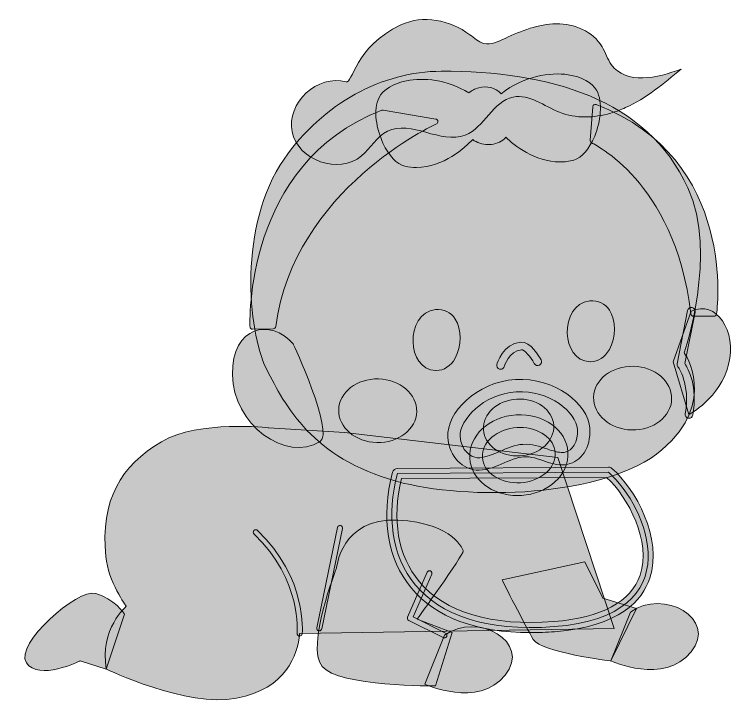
# Model space of a CAD drawing. Header units: inches. Extents: x 39 to 570, y -618 to -217.
# Drawn here: x 213.8 to 355.9, y -366.8 to -230.7 of the extents above; entities that cross this region are included whole.
import ezdxf

# ---------------------------------------------------------------- set-up
doc = ezdxf.new("R2010")
doc.units = ezdxf.units.IN
doc.header["$MEASUREMENT"] = 0
doc.layers.add('OBJECTS', color=7, linetype='Continuous')

# ---------------------------------------------------------------- blocks, each defined once
blk = doc.blocks.new('block 11')
at = {"layer": 'OBJECTS', "true_color": 0xf4e129}
h = blk.add_hatch(color=2, dxfattribs=at)
h.dxf.hatch_style = 2
edge = h.paths.add_edge_path()
edge.add_spline(control_points=[(315.05, -351.97), (304.5, -351.97), (296.47, -348.98), (291.68, -343.22), (286.93, -337.52), (285.62, -329.45), (287.99, -320.5), (288.1, -320.07), (288.5, -319.76), (288.95, -319.76), (288.95, -319.76), (330.37, -319.5), (330.37, -319.5), (330.65, -319.53), (330.85, -319.59), (331.04, -319.75), (335.59, -323.8), (341.11, -333.44), (338.46, -341.31), (337.04, -345.54), (332.64, -350.8), (319.78, -351.78), (318.15, -351.91), (316.58, -351.97), (315.05, -351.97)], knot_values=[0, 0, 0, 0, 1, 1, 1, 2, 2, 2, 3, 3, 3, 4, 4, 4, 5, 5, 5, 6, 6, 6, 7, 7, 7, 8, 8, 8, 8], degree=3, periodic=1)
edge = h.paths.add_edge_path()
edge.add_spline(control_points=[(289.73, -321.75), (287.79, -329.76), (289.02, -336.9), (293.21, -341.94), (298.27, -348.02), (307.4, -350.73), (319.62, -349.79), (328.94, -349.07), (334.8, -345.92), (336.57, -340.67), (338.77, -334.11), (334.24, -325.47), (329.99, -321.51), (329.99, -321.51), (289.73, -321.75), (289.73, -321.75)], knot_values=[0, 0, 0, 0, 1, 1, 1, 2, 2, 2, 3, 3, 3, 4, 4, 4, 5, 5, 5, 5], degree=3, periodic=1)
at = {"layer": 'OBJECTS', "lineweight": 0}
for points, knots in [([(315.05, -351.97), (304.5, -351.97), (296.47, -348.98), (291.68, -343.22), (286.93, -337.52), (285.62, -329.45), (287.99, -320.5), (288.1, -320.07), (288.5, -319.76), (288.95, -319.76), (288.95, -319.76), (330.37, -319.5), (330.37, -319.5), (330.65, -319.53), (330.85, -319.59), (331.04, -319.75), (335.59, -323.8), (341.11, -333.44), (338.46, -341.31), (337.04, -345.54), (332.64, -350.8), (319.78, -351.78), (318.15, -351.91), (316.58, -351.97), (315.05, -351.97)], [0, 0, 0, 0, 1, 1, 1, 2, 2, 2, 3, 3, 3, 4, 4, 4, 5, 5, 5, 6, 6, 6, 7, 7, 7, 8, 8, 8, 8]), ([(330.37, -320.5), (338.07, -327.33), (346.95, -348.69), (319.7, -350.79), (292.45, -352.88), (284.65, -336.98), (288.95, -320.76), (288.95, -320.76), (330.37, -320.5), (330.37, -320.5)], [0, 0, 0, 0, 1, 1, 1, 2, 2, 2, 3, 3, 3, 3]), ([(289.73, -321.75), (287.79, -329.76), (289.02, -336.9), (293.21, -341.94), (298.27, -348.02), (307.4, -350.73), (319.62, -349.79), (328.94, -349.07), (334.8, -345.92), (336.57, -340.67), (338.77, -334.11), (334.24, -325.47), (329.99, -321.51), (329.99, -321.51), (289.73, -321.75), (289.73, -321.75)], [0, 0, 0, 0, 1, 1, 1, 2, 2, 2, 3, 3, 3, 4, 4, 4, 5, 5, 5, 5])]:
    blk.add_open_spline(points, degree=3, knots=knots, dxfattribs=at)
blk = doc.blocks.new('block 15')
at = {"layer": 'OBJECTS', "true_color": 0x82622c}
h = blk.add_hatch(color=37, dxfattribs=at)
h.dxf.hatch_style = 2
edge = h.paths.add_edge_path()
edge.add_spline(control_points=[(330.55, -288.73), (329.68, -287.38), (328.33, -286.75), (326.67, -286.9), (323.66, -287.16), (322.18, -290.28), (322.27, -293.23), (322.36, -295.97), (323.78, -298.76), (326.74, -298.83), (326.77, -298.83), (326.8, -298.83), (326.83, -298.83), (328.35, -298.83), (329.66, -297.98), (330.53, -296.42), (331.83, -294.09), (331.84, -290.72), (330.55, -288.73)], knot_values=[0, 0, 0, 0, 1, 1, 1, 2, 2, 2, 3, 3, 3, 4, 4, 4, 5, 5, 5, 6, 6, 6, 6], degree=3, periodic=1)
h = blk.add_hatch(color=37, dxfattribs=at)
h.dxf.hatch_style = 2
edge = h.paths.add_edge_path()
edge.add_spline(control_points=[(296.4, -288.62), (293.39, -288.88), (291.91, -292.01), (292, -294.95), (292.09, -297.69), (293.51, -300.48), (296.47, -300.55), (296.5, -300.55), (296.53, -300.55), (296.57, -300.55), (298.08, -300.55), (299.39, -299.7), (300.26, -298.14), (301.56, -295.82), (301.57, -292.44), (300.29, -290.46), (299.41, -289.11), (298.07, -288.48), (296.4, -288.62)], knot_values=[0, 0, 0, 0, 1, 1, 1, 2, 2, 2, 3, 3, 3, 4, 4, 4, 5, 5, 5, 6, 6, 6, 6], degree=3, periodic=1)
at = {"layer": 'OBJECTS', "lineweight": 0}
for points in [[(330.55, -288.73), (329.68, -287.38), (328.33, -286.75), (326.67, -286.9), (323.66, -287.16), (322.18, -290.28), (322.27, -293.23), (322.36, -295.97), (323.78, -298.76), (326.74, -298.83), (326.77, -298.83), (326.8, -298.83), (326.83, -298.83), (328.35, -298.83), (329.66, -297.98), (330.53, -296.42), (331.83, -294.09), (331.84, -290.72), (330.55, -288.73)], [(296.4, -288.62), (293.39, -288.88), (291.91, -292.01), (292, -294.95), (292.09, -297.69), (293.51, -300.48), (296.47, -300.55), (296.5, -300.55), (296.53, -300.55), (296.57, -300.55), (298.08, -300.55), (299.39, -299.7), (300.26, -298.14), (301.56, -295.82), (301.57, -292.44), (300.29, -290.46), (299.41, -289.11), (298.07, -288.48), (296.4, -288.62)]]:
    blk.add_open_spline(points, degree=3, knots=[0, 0, 0, 0, 1, 1, 1, 2, 2, 2, 3, 3, 3, 4, 4, 4, 5, 5, 5, 6, 6, 6, 6], dxfattribs=at)
blk = doc.blocks.new('block 14')
at = {"layer": 'OBJECTS', "true_color": 0xedccb1}
h = blk.add_hatch(color=254, dxfattribs=at)
h.dxf.hatch_style = 2
edge = h.paths.add_edge_path()
edge.add_spline(control_points=[(297.52, -241.86), (318.71, -241.81), (337.9, -247.2), (345.96, -264.75), (351.88, -277.62), (345.22, -297.09), (345.22, -297.09), (345.22, -297.09), (351.95, -306.66), (340.85, -316.11), (329.75, -325.57), (302.49, -326.12), (288.72, -322.27), (272.2, -317.65), (266.99, -307.65), (263.23, -300.21), (259.47, -292.77), (257.73, -271.95), (266.69, -259.09), (274.37, -248.07), (286.03, -241.89), (297.52, -241.86)], knot_values=[0, 0, 0, 0, 1, 1, 1, 2, 2, 2, 3, 3, 3, 4, 4, 4, 5, 5, 5, 6, 6, 6, 7, 7, 7, 7], degree=3, periodic=1)
h = blk.add_hatch(color=254, dxfattribs=at)
h.dxf.hatch_style = 2
edge = h.paths.add_edge_path()
edge.add_spline(control_points=[(346.61, -288.94), (351.5, -286.63), (355.59, -292.77), (353.93, -299.38), (352.27, -305.99), (346.15, -309.18), (346.15, -309.18), (346.15, -309.18), (343.06, -298.83), (343.06, -298.83), (343.06, -298.83), (346.61, -288.94), (346.61, -288.94)], knot_values=[0, 0, 0, 0, 1, 1, 1, 2, 2, 2, 3, 3, 3, 4, 4, 4, 4], degree=3, periodic=1)
h = blk.add_hatch(color=254, dxfattribs=at)
h.dxf.hatch_style = 2
edge = h.paths.add_edge_path()
edge.add_spline(control_points=[(268.48, -295.3), (264.06, -290.36), (256.47, -291.7), (256.55, -301.37), (256.63, -311.05), (267.05, -318.74), (273.78, -314.47), (276.54, -312.72), (268.48, -295.3), (268.48, -295.3)], knot_values=[0, 0, 0, 0, 1, 1, 1, 2, 2, 2, 3, 3, 3, 3], degree=3, periodic=1)
at = {"layer": 'OBJECTS', "true_color": 0xc88662}
h = blk.add_hatch(color=23, dxfattribs=at)
h.dxf.hatch_style = 2
edge = h.paths.add_edge_path()
edge.add_spline(control_points=[(309.19, -300.31), (309.12, -300.31), (309.06, -300.3), (308.99, -300.28), (308.59, -300.17), (308.36, -299.76), (308.47, -299.36), (308.51, -299.2), (309.64, -295.25), (313.15, -294.98), (315.07, -294.82), (316.8, -297.86), (317.12, -298.47), (317.32, -298.83), (317.18, -299.29), (316.82, -299.48), (316.45, -299.68), (316, -299.54), (315.8, -299.18), (315.09, -297.86), (313.84, -296.46), (313.27, -296.47), (310.81, -296.66), (309.92, -299.73), (309.91, -299.76), (309.82, -300.09), (309.52, -300.31), (309.19, -300.31)], knot_values=[0, 0, 0, 0, 1, 1, 1, 2, 2, 2, 3, 3, 3, 4, 4, 4, 5, 5, 5, 6, 6, 6, 7, 7, 7, 8, 8, 8, 9, 9, 9, 9], degree=3, periodic=1)
at = {"layer": 'OBJECTS', "lineweight": 0}
for points, knots in [([(297.52, -241.86), (318.71, -241.81), (337.9, -247.2), (345.96, -264.75), (351.88, -277.62), (345.22, -297.09), (345.22, -297.09), (345.22, -297.09), (351.95, -306.66), (340.85, -316.11), (329.75, -325.57), (302.49, -326.12), (288.72, -322.27), (272.2, -317.65), (266.99, -307.65), (263.23, -300.21), (259.47, -292.77), (257.73, -271.95), (266.69, -259.09), (274.37, -248.07), (286.03, -241.89), (297.52, -241.86)], [0, 0, 0, 0, 1, 1, 1, 2, 2, 2, 3, 3, 3, 4, 4, 4, 5, 5, 5, 6, 6, 6, 7, 7, 7, 7]), ([(346.61, -288.94), (351.5, -286.63), (355.59, -292.77), (353.93, -299.38), (352.27, -305.99), (346.15, -309.18), (346.15, -309.18), (346.15, -309.18), (343.06, -298.83), (343.06, -298.83), (343.06, -298.83), (346.61, -288.94), (346.61, -288.94)], [0, 0, 0, 0, 1, 1, 1, 2, 2, 2, 3, 3, 3, 4, 4, 4, 4]), ([(268.48, -295.3), (264.06, -290.36), (256.47, -291.7), (256.55, -301.37), (256.63, -311.05), (267.05, -318.74), (273.78, -314.47), (276.54, -312.72), (268.48, -295.3), (268.48, -295.3)], [0, 0, 0, 0, 1, 1, 1, 2, 2, 2, 3, 3, 3, 3]), ([(309.19, -300.31), (309.12, -300.31), (309.06, -300.3), (308.99, -300.28), (308.59, -300.17), (308.36, -299.76), (308.47, -299.36), (308.51, -299.2), (309.64, -295.25), (313.15, -294.98), (315.07, -294.82), (316.8, -297.86), (317.12, -298.47), (317.32, -298.83), (317.18, -299.29), (316.82, -299.48), (316.45, -299.68), (316, -299.54), (315.8, -299.18), (315.09, -297.86), (313.84, -296.46), (313.27, -296.47), (310.81, -296.66), (309.92, -299.73), (309.91, -299.76), (309.82, -300.09), (309.52, -300.31), (309.19, -300.31)], [0, 0, 0, 0, 1, 1, 1, 2, 2, 2, 3, 3, 3, 4, 4, 4, 5, 5, 5, 6, 6, 6, 7, 7, 7, 8, 8, 8, 9, 9, 9, 9])]:
    blk.add_open_spline(points, degree=3, knots=knots, dxfattribs=at)
at = {"layer": 'OBJECTS'}
blk.add_blockref('block 15', (0, 0), dxfattribs=at)
blk = doc.blocks.new('block 13')
at = {"layer": 'OBJECTS', "true_color": 0xd88886}
h = blk.add_hatch(color=23, dxfattribs=at)
h.dxf.hatch_style = 2
edge = h.paths.add_edge_path()
edge.add_spline(control_points=[(342.75, -306.14), (342.67, -309.59), (339.18, -312.31), (334.95, -312.21), (330.73, -312.12), (327.36, -309.24), (327.44, -305.79), (327.52, -302.34), (331.01, -299.63), (335.24, -299.73), (339.47, -299.82), (342.83, -302.7), (342.75, -306.14)], knot_values=[0, 0, 0, 0, 1, 1, 1, 2, 2, 2, 3, 3, 3, 4, 4, 4, 4], degree=3, periodic=1)
h = blk.add_hatch(color=23, dxfattribs=at)
h.dxf.hatch_style = 2
edge = h.paths.add_edge_path()
edge.add_spline(control_points=[(292.72, -308.62), (292.64, -312.07), (289.15, -314.79), (284.92, -314.69), (280.69, -314.59), (277.33, -311.72), (277.41, -308.27), (277.49, -304.82), (280.98, -302.1), (285.21, -302.2), (289.43, -302.3), (292.8, -305.17), (292.72, -308.62)], knot_values=[0, 0, 0, 0, 1, 1, 1, 2, 2, 2, 3, 3, 3, 4, 4, 4, 4], degree=3, periodic=1)
at = {"layer": 'OBJECTS', "lineweight": 0}
for points in [[(342.75, -306.14), (342.67, -309.59), (339.18, -312.31), (334.95, -312.21), (330.73, -312.12), (327.36, -309.24), (327.44, -305.79), (327.52, -302.34), (331.01, -299.63), (335.24, -299.73), (339.47, -299.82), (342.83, -302.7), (342.75, -306.14)], [(292.72, -308.62), (292.64, -312.07), (289.15, -314.79), (284.92, -314.69), (280.69, -314.59), (277.33, -311.72), (277.41, -308.27), (277.49, -304.82), (280.98, -302.1), (285.21, -302.2), (289.43, -302.3), (292.8, -305.17), (292.72, -308.62)]]:
    blk.add_open_spline(points, degree=3, knots=[0, 0, 0, 0, 1, 1, 1, 2, 2, 2, 3, 3, 3, 4, 4, 4, 4], dxfattribs=at)
at = {"layer": 'OBJECTS'}
blk.add_blockref('block 14', (0, 0), dxfattribs=at)
blk = doc.blocks.new('block 12')
at = {"layer": 'OBJECTS', "true_color": 0xc88662}
h = blk.add_hatch(color=23, dxfattribs=at)
h.dxf.hatch_style = 2
edge = h.paths.add_edge_path()
edge.add_spline(control_points=[(346.15, -309.93), (346.1, -309.93), (346.06, -309.92), (346.01, -309.92), (345.61, -309.84), (345.34, -309.45), (345.41, -309.04), (346.49, -303.12), (344, -299.86), (343.97, -299.83), (343.84, -299.66), (343.78, -299.44), (343.82, -299.22), (343.82, -299.22), (345.88, -288.79), (345.88, -288.79), (345.96, -288.39), (346.35, -288.12), (346.76, -288.2), (347.17, -288.28), (347.43, -288.68), (347.35, -289.08), (347.35, -289.08), (345.36, -299.2), (345.36, -299.2), (346.01, -300.21), (347.91, -303.71), (346.89, -309.31), (346.82, -309.67), (346.5, -309.93), (346.15, -309.93)], knot_values=[0, 0, 0, 0, 1, 1, 1, 2, 2, 2, 3, 3, 3, 4, 4, 4, 5, 5, 5, 6, 6, 6, 7, 7, 7, 8, 8, 8, 9, 9, 9, 10, 10, 10, 10], degree=3, periodic=1)
at = {"layer": 'OBJECTS', "lineweight": 0}
blk.add_open_spline([(346.15, -309.93), (346.1, -309.93), (346.06, -309.92), (346.01, -309.92), (345.61, -309.84), (345.34, -309.45), (345.41, -309.04), (346.49, -303.12), (344, -299.86), (343.97, -299.83), (343.84, -299.66), (343.78, -299.44), (343.82, -299.22), (343.82, -299.22), (345.88, -288.79), (345.88, -288.79), (345.96, -288.39), (346.35, -288.12), (346.76, -288.2), (347.17, -288.28), (347.43, -288.68), (347.35, -289.08), (347.35, -289.08), (345.36, -299.2), (345.36, -299.2), (346.01, -300.21), (347.91, -303.71), (346.89, -309.31), (346.82, -309.67), (346.5, -309.93), (346.15, -309.93)], degree=3, knots=[0, 0, 0, 0, 1, 1, 1, 2, 2, 2, 3, 3, 3, 4, 4, 4, 5, 5, 5, 6, 6, 6, 7, 7, 7, 8, 8, 8, 9, 9, 9, 10, 10, 10, 10], dxfattribs=at)
at = {"layer": 'OBJECTS'}
blk.add_blockref('block 13', (0, 0), dxfattribs=at)
blk = doc.blocks.new('block 10')
at = {"layer": 'OBJECTS', "true_color": 0xe6bbd3}
h = blk.add_hatch(color=254, dxfattribs=at)
h.dxf.hatch_style = 2
edge = h.paths.add_edge_path()
edge.add_spline(control_points=[(278.57, -312.74), (278.57, -312.74), (263.73, -311.8), (263.73, -311.8), (263.73, -311.8), (250, -310.22), (242.61, -314.53), (234.64, -319.19), (230.66, -325.95), (231.71, -337.06), (232.17, -341.91), (235.72, -346.82), (235.72, -346.82), (235.72, -346.82), (230.48, -351.23), (231.81, -359.12), (231.81, -359.12), (247.65, -366.74), (257.37, -364.85), (267.09, -362.96), (269.36, -356.36), (269.75, -352.14), (269.75, -352.14), (331.44, -351.14), (331.44, -351.14), (331.44, -351.14), (320.42, -317.63), (320.42, -317.63), (320.42, -317.63), (278.57, -312.74), (278.57, -312.74)], knot_values=[0, 0, 0, 0, 1, 1, 1, 2, 2, 2, 3, 3, 3, 4, 4, 4, 5, 5, 5, 6, 6, 6, 7, 7, 7, 8, 8, 8, 9, 9, 9, 10, 10, 10, 10], degree=3, periodic=1)
h = blk.add_hatch(color=254, dxfattribs=at)
h.dxf.hatch_style = 2
edge = h.paths.add_edge_path()
edge.add_spline(control_points=[(301.87, -335.95), (301.84, -336.86), (292.79, -349.34), (292.79, -349.34), (292.79, -349.34), (299.68, -351.92), (299.68, -351.92), (299.68, -351.92), (296.42, -362.42), (296.42, -362.42), (296.42, -362.42), (277.37, -362.59), (274.14, -358.59), (270.91, -354.58), (277, -339.31), (277, -339.31), (277, -339.31), (277.84, -329.35), (289.01, -329.91), (300.18, -330.47), (301.87, -335.95), (301.87, -335.95)], knot_values=[0, 0, 0, 0, 1, 1, 1, 2, 2, 2, 3, 3, 3, 4, 4, 4, 5, 5, 5, 6, 6, 6, 7, 7, 7, 7], degree=3, periodic=1)
at = {"layer": 'OBJECTS', "true_color": 0xd78aa8}
h = blk.add_hatch(color=223, dxfattribs=at)
h.dxf.hatch_style = 2
edge = h.paths.add_edge_path()
edge.add_spline(control_points=[(273.61, -351.62), (273.57, -351.62), (273.54, -351.61), (273.51, -351.61), (273.23, -351.55), (273.06, -351.29), (273.12, -351.02), (273.12, -351.02), (277.2, -331.36), (277.2, -331.36), (277.25, -331.09), (277.52, -330.92), (277.79, -330.97), (278.06, -331.03), (278.23, -331.29), (278.18, -331.56), (278.18, -331.56), (274.1, -351.22), (274.1, -351.22), (274.05, -351.46), (273.84, -351.62), (273.61, -351.62)], knot_values=[0, 0, 0, 0, 1, 1, 1, 2, 2, 2, 3, 3, 3, 4, 4, 4, 5, 5, 5, 6, 6, 6, 7, 7, 7, 7], degree=3, periodic=1)
h = blk.add_hatch(color=223, dxfattribs=at)
h.dxf.hatch_style = 2
edge = h.paths.add_edge_path()
edge.add_spline(control_points=[(269.76, -352.64), (269.74, -352.64), (269.72, -352.64), (269.7, -352.63), (269.43, -352.6), (269.23, -352.36), (269.26, -352.08), (269.27, -351.98), (270.25, -341.65), (260.8, -332.65), (260.6, -332.46), (260.59, -332.15), (260.78, -331.95), (260.97, -331.75), (261.29, -331.74), (261.49, -331.93), (271.31, -341.28), (270.26, -352.08), (270.25, -352.19), (270.22, -352.45), (270.01, -352.64), (269.76, -352.64)], knot_values=[0, 0, 0, 0, 1, 1, 1, 2, 2, 2, 3, 3, 3, 4, 4, 4, 5, 5, 5, 6, 6, 6, 7, 7, 7, 7], degree=3, periodic=1)
h = blk.add_hatch(color=223, dxfattribs=at)
h.dxf.hatch_style = 2
edge = h.paths.add_edge_path()
edge.add_spline(control_points=[(298.16, -352.99), (298.08, -352.99), (298.01, -352.97), (297.94, -352.94), (297.94, -352.94), (291.16, -349.56), (291.16, -349.56), (290.93, -349.44), (290.82, -349.15), (290.93, -348.91), (290.93, -348.91), (294.76, -340.13), (294.76, -340.13), (294.87, -339.88), (295.16, -339.76), (295.42, -339.87), (295.67, -339.98), (295.78, -340.28), (295.67, -340.53), (295.67, -340.53), (292.03, -348.87), (292.03, -348.87), (292.03, -348.87), (298.38, -352.04), (298.38, -352.04), (298.63, -352.16), (298.73, -352.46), (298.61, -352.71), (298.52, -352.89), (298.34, -352.99), (298.16, -352.99)], knot_values=[0, 0, 0, 0, 1, 1, 1, 2, 2, 2, 3, 3, 3, 4, 4, 4, 5, 5, 5, 6, 6, 6, 7, 7, 7, 8, 8, 8, 9, 9, 9, 10, 10, 10, 10], degree=3, periodic=1)
at = {"layer": 'OBJECTS', "true_color": 0xedccb1}
h = blk.add_hatch(color=254, dxfattribs=at)
h.dxf.hatch_style = 2
edge = h.paths.add_edge_path()
edge.add_spline(control_points=[(231.81, -359.12), (231.81, -359.12), (226.71, -357.49), (226.71, -357.49), (226.71, -357.49), (218.45, -361.54), (216.12, -357.86), (213.79, -354.18), (226.13, -343.27), (229.73, -344.26), (233.34, -345.25), (235.38, -348.32), (235.38, -348.32), (235.38, -348.32), (231.81, -359.12), (231.81, -359.12)], knot_values=[0, 0, 0, 0, 1, 1, 1, 2, 2, 2, 3, 3, 3, 4, 4, 4, 5, 5, 5, 5], degree=3, periodic=1)
h = blk.add_hatch(color=254, dxfattribs=at)
h.dxf.hatch_style = 2
edge = h.paths.add_edge_path()
edge.add_spline(control_points=[(334.67, -347.93), (341.12, -343.24), (351.87, -349.23), (346.58, -355.76), (341.29, -362.28), (330.82, -357.51), (330.82, -357.51), (330.82, -357.51), (334.67, -347.93), (334.67, -347.93)], knot_values=[0, 0, 0, 0, 1, 1, 1, 2, 2, 2, 3, 3, 3, 3], degree=3, periodic=1)
h = blk.add_hatch(color=254, dxfattribs=at)
h.dxf.hatch_style = 2
edge = h.paths.add_edge_path()
edge.add_spline(control_points=[(298.16, -352.49), (304.62, -347.8), (315.36, -353.79), (310.07, -360.32), (304.78, -366.85), (294.31, -362.07), (294.31, -362.07), (294.31, -362.07), (298.16, -352.49), (298.16, -352.49)], knot_values=[0, 0, 0, 0, 1, 1, 1, 2, 2, 2, 3, 3, 3, 3], degree=3, periodic=1)
at = {"layer": 'OBJECTS', "lineweight": 0}
for points, knots in [([(278.57, -312.74), (278.57, -312.74), (263.73, -311.8), (263.73, -311.8), (263.73, -311.8), (250, -310.22), (242.61, -314.53), (234.64, -319.19), (230.66, -325.95), (231.71, -337.06), (232.17, -341.91), (235.72, -346.82), (235.72, -346.82), (235.72, -346.82), (230.48, -351.23), (231.81, -359.12), (231.81, -359.12), (247.65, -366.74), (257.37, -364.85), (267.09, -362.96), (269.36, -356.36), (269.75, -352.14), (269.75, -352.14), (331.44, -351.14), (331.44, -351.14), (331.44, -351.14), (320.42, -317.63), (320.42, -317.63), (320.42, -317.63), (278.57, -312.74), (278.57, -312.74)], [0, 0, 0, 0, 1, 1, 1, 2, 2, 2, 3, 3, 3, 4, 4, 4, 5, 5, 5, 6, 6, 6, 7, 7, 7, 8, 8, 8, 9, 9, 9, 10, 10, 10, 10]), ([(301.87, -335.95), (301.84, -336.86), (292.79, -349.34), (292.79, -349.34), (292.79, -349.34), (299.68, -351.92), (299.68, -351.92), (299.68, -351.92), (296.42, -362.42), (296.42, -362.42), (296.42, -362.42), (277.37, -362.59), (274.14, -358.59), (270.91, -354.58), (277, -339.31), (277, -339.31), (277, -339.31), (277.84, -329.35), (289.01, -329.91), (300.18, -330.47), (301.87, -335.95), (301.87, -335.95)], [0, 0, 0, 0, 1, 1, 1, 2, 2, 2, 3, 3, 3, 4, 4, 4, 5, 5, 5, 6, 6, 6, 7, 7, 7, 7]), ([(273.61, -351.62), (273.57, -351.62), (273.54, -351.61), (273.51, -351.61), (273.23, -351.55), (273.06, -351.29), (273.12, -351.02), (273.12, -351.02), (277.2, -331.36), (277.2, -331.36), (277.25, -331.09), (277.52, -330.92), (277.79, -330.97), (278.06, -331.03), (278.23, -331.29), (278.18, -331.56), (278.18, -331.56), (274.1, -351.22), (274.1, -351.22), (274.05, -351.46), (273.84, -351.62), (273.61, -351.62)], [0, 0, 0, 0, 1, 1, 1, 2, 2, 2, 3, 3, 3, 4, 4, 4, 5, 5, 5, 6, 6, 6, 7, 7, 7, 7]), ([(269.76, -352.64), (269.74, -352.64), (269.72, -352.64), (269.7, -352.63), (269.43, -352.6), (269.23, -352.36), (269.26, -352.08), (269.27, -351.98), (270.25, -341.65), (260.8, -332.65), (260.6, -332.46), (260.59, -332.15), (260.78, -331.95), (260.97, -331.75), (261.29, -331.74), (261.49, -331.93), (271.31, -341.28), (270.26, -352.08), (270.25, -352.19), (270.22, -352.45), (270.01, -352.64), (269.76, -352.64)], [0, 0, 0, 0, 1, 1, 1, 2, 2, 2, 3, 3, 3, 4, 4, 4, 5, 5, 5, 6, 6, 6, 7, 7, 7, 7]), ([(298.16, -352.99), (298.08, -352.99), (298.01, -352.97), (297.94, -352.94), (297.94, -352.94), (291.16, -349.56), (291.16, -349.56), (290.93, -349.44), (290.82, -349.15), (290.93, -348.91), (290.93, -348.91), (294.76, -340.13), (294.76, -340.13), (294.87, -339.88), (295.16, -339.76), (295.42, -339.87), (295.67, -339.98), (295.78, -340.28), (295.67, -340.53), (295.67, -340.53), (292.03, -348.87), (292.03, -348.87), (292.03, -348.87), (298.38, -352.04), (298.38, -352.04), (298.63, -352.16), (298.73, -352.46), (298.61, -352.71), (298.52, -352.89), (298.34, -352.99), (298.16, -352.99)], [0, 0, 0, 0, 1, 1, 1, 2, 2, 2, 3, 3, 3, 4, 4, 4, 5, 5, 5, 6, 6, 6, 7, 7, 7, 8, 8, 8, 9, 9, 9, 10, 10, 10, 10]), ([(231.81, -359.12), (231.81, -359.12), (226.71, -357.49), (226.71, -357.49), (226.71, -357.49), (218.45, -361.54), (216.12, -357.86), (213.79, -354.18), (226.13, -343.27), (229.73, -344.26), (233.34, -345.25), (235.38, -348.32), (235.38, -348.32), (235.38, -348.32), (231.81, -359.12), (231.81, -359.12)], [0, 0, 0, 0, 1, 1, 1, 2, 2, 2, 3, 3, 3, 4, 4, 4, 5, 5, 5, 5]), ([(334.67, -347.93), (341.12, -343.24), (351.87, -349.23), (346.58, -355.76), (341.29, -362.28), (330.82, -357.51), (330.82, -357.51), (330.82, -357.51), (334.67, -347.93), (334.67, -347.93)], [0, 0, 0, 0, 1, 1, 1, 2, 2, 2, 3, 3, 3, 3]), ([(298.16, -352.49), (304.62, -347.8), (315.36, -353.79), (310.07, -360.32), (304.78, -366.85), (294.31, -362.07), (294.31, -362.07), (294.31, -362.07), (298.16, -352.49), (298.16, -352.49)], [0, 0, 0, 0, 1, 1, 1, 2, 2, 2, 3, 3, 3, 3])]:
    blk.add_open_spline(points, degree=3, knots=knots, dxfattribs=at)
at = {"layer": 'OBJECTS'}
for name in ['block 12', 'block 11']:
    blk.add_blockref(name, (0, 0), dxfattribs=at)
blk = doc.blocks.new('block 16')
at = {"layer": 'OBJECTS', "true_color": 0xd78aa8}
h = blk.add_hatch(color=223, dxfattribs=at)
h.dxf.hatch_style = 2
edge = h.paths.add_edge_path()
edge.add_spline(control_points=[(328.01, -245.6), (327.14, -244.07), (325.11, -242.96), (322.45, -242.55), (318.9, -242.01), (313.74, -242.76), (309.32, -246.26), (308.1, -245.08), (306.55, -244.67), (304.92, -245.11), (304.13, -245.32), (303.49, -245.67), (302.97, -246.11), (298.67, -243.47), (294, -243.08), (290.75, -243.72), (288.11, -244.25), (286.14, -245.45), (285.34, -247.01), (284.11, -249.42), (284.83, -253.23), (286.1, -255.95), (287.26, -258.46), (288.82, -260.11), (290.38, -260.47), (291.16, -260.65), (291.94, -260.74), (292.69, -260.74), (297.95, -260.74), (302.28, -256.75), (303.71, -255.27), (304.53, -255.86), (305.55, -256.23), (306.76, -256.23), (306.96, -256.23), (307.18, -256.22), (307.39, -256.2), (308.55, -256.08), (309.5, -255.6), (310.19, -254.82), (311.78, -256.29), (315.94, -259.65), (320.81, -259.65), (321.71, -259.65), (322.64, -259.53), (323.58, -259.27), (325.12, -258.83), (326.6, -257.12), (327.65, -254.56), (328.79, -251.79), (329.34, -247.94), (328.01, -245.6)], knot_values=[0, 0, 0, 0, 1, 1, 1, 2, 2, 2, 3, 3, 3, 4, 4, 4, 5, 5, 5, 6, 6, 6, 7, 7, 7, 8, 8, 8, 9, 9, 9, 10, 10, 10, 11, 11, 11, 12, 12, 12, 13, 13, 13, 14, 14, 14, 15, 15, 15, 16, 16, 16, 17, 17, 17, 17], degree=3, periodic=1)
h = blk.add_hatch(color=223, dxfattribs=at)
h.dxf.hatch_style = 2
edge = h.paths.add_edge_path()
edge.add_spline(control_points=[(327.93, -248.38), (327.79, -248.33), (327.62, -248.34), (327.49, -248.43), (327.36, -248.51), (327.27, -248.66), (327.26, -248.81), (327.26, -248.81), (326.75, -255.4), (326.75, -255.4), (326.73, -255.61), (326.85, -255.81), (327.04, -255.9), (327.08, -255.92), (331.21, -257.84), (335.66, -262.92), (339.76, -267.6), (344.98, -276.01), (346.53, -289.47), (346.56, -289.73), (346.77, -289.92), (347.03, -289.92), (347.03, -289.92), (351.08, -289.92), (351.08, -289.92), (351.33, -289.92), (351.54, -289.73), (351.57, -289.49), (351.62, -289.19), (355.88, -259.05), (327.93, -248.38)], knot_values=[0, 0, 0, 0, 1, 1, 1, 2, 2, 2, 3, 3, 3, 4, 4, 4, 5, 5, 5, 6, 6, 6, 7, 7, 7, 8, 8, 8, 9, 9, 9, 10, 10, 10, 10], degree=3, periodic=1)
h = blk.add_hatch(color=223, dxfattribs=at)
h.dxf.hatch_style = 2
edge = h.paths.add_edge_path()
edge.add_spline(control_points=[(296.48, -251.23), (296.48, -251.23), (286.14, -249.47), (286.14, -249.47), (286.05, -249.45), (285.96, -249.46), (285.87, -249.49), (258.7, -259.98), (259.99, -291.66), (260.01, -291.98), (260.02, -292.24), (260.24, -292.45), (260.51, -292.45), (260.51, -292.45), (260.52, -292.45), (260.52, -292.45), (260.52, -292.45), (264.57, -292.35), (264.57, -292.35), (264.82, -292.35), (265.02, -292.16), (265.05, -291.92), (268.65, -265.02), (296.32, -252.31), (296.6, -252.18), (296.8, -252.09), (296.92, -251.88), (296.89, -251.66), (296.86, -251.44), (296.69, -251.27), (296.48, -251.23)], knot_values=[0, 0, 0, 0, 1, 1, 1, 2, 2, 2, 3, 3, 3, 4, 4, 4, 5, 5, 5, 6, 6, 6, 7, 7, 7, 8, 8, 8, 9, 9, 9, 10, 10, 10, 10], degree=3, periodic=1)
at = {"layer": 'OBJECTS', "lineweight": 0}
for points, knots in [([(328.01, -245.6), (327.14, -244.07), (325.11, -242.96), (322.45, -242.55), (318.9, -242.01), (313.74, -242.76), (309.32, -246.26), (308.1, -245.08), (306.55, -244.67), (304.92, -245.11), (304.13, -245.32), (303.49, -245.67), (302.97, -246.11), (298.67, -243.47), (294, -243.08), (290.75, -243.72), (288.11, -244.25), (286.14, -245.45), (285.34, -247.01), (284.11, -249.42), (284.83, -253.23), (286.1, -255.95), (287.26, -258.46), (288.82, -260.11), (290.38, -260.47), (291.16, -260.65), (291.94, -260.74), (292.69, -260.74), (297.95, -260.74), (302.28, -256.75), (303.71, -255.27), (304.53, -255.86), (305.55, -256.23), (306.76, -256.23), (306.96, -256.23), (307.18, -256.22), (307.39, -256.2), (308.55, -256.08), (309.5, -255.6), (310.19, -254.82), (311.78, -256.29), (315.94, -259.65), (320.81, -259.65), (321.71, -259.65), (322.64, -259.53), (323.58, -259.27), (325.12, -258.83), (326.6, -257.12), (327.65, -254.56), (328.79, -251.79), (329.34, -247.94), (328.01, -245.6)], [0, 0, 0, 0, 1, 1, 1, 2, 2, 2, 3, 3, 3, 4, 4, 4, 5, 5, 5, 6, 6, 6, 7, 7, 7, 8, 8, 8, 9, 9, 9, 10, 10, 10, 11, 11, 11, 12, 12, 12, 13, 13, 13, 14, 14, 14, 15, 15, 15, 16, 16, 16, 17, 17, 17, 17]), ([(327.93, -248.38), (327.79, -248.33), (327.62, -248.34), (327.49, -248.43), (327.36, -248.51), (327.27, -248.66), (327.26, -248.81), (327.26, -248.81), (326.75, -255.4), (326.75, -255.4), (326.73, -255.61), (326.85, -255.81), (327.04, -255.9), (327.08, -255.92), (331.21, -257.84), (335.66, -262.92), (339.76, -267.6), (344.98, -276.01), (346.53, -289.47), (346.56, -289.73), (346.77, -289.92), (347.03, -289.92), (347.03, -289.92), (351.08, -289.92), (351.08, -289.92), (351.33, -289.92), (351.54, -289.73), (351.57, -289.49), (351.62, -289.19), (355.88, -259.05), (327.93, -248.38)], [0, 0, 0, 0, 1, 1, 1, 2, 2, 2, 3, 3, 3, 4, 4, 4, 5, 5, 5, 6, 6, 6, 7, 7, 7, 8, 8, 8, 9, 9, 9, 10, 10, 10, 10]), ([(296.48, -251.23), (296.48, -251.23), (286.14, -249.47), (286.14, -249.47), (286.05, -249.45), (285.96, -249.46), (285.87, -249.49), (258.7, -259.98), (259.99, -291.66), (260.01, -291.98), (260.02, -292.24), (260.24, -292.45), (260.51, -292.45), (260.51, -292.45), (260.52, -292.45), (260.52, -292.45), (260.52, -292.45), (264.57, -292.35), (264.57, -292.35), (264.82, -292.35), (265.02, -292.16), (265.05, -291.92), (268.65, -265.02), (296.32, -252.31), (296.6, -252.18), (296.8, -252.09), (296.92, -251.88), (296.89, -251.66), (296.86, -251.44), (296.69, -251.27), (296.48, -251.23)], [0, 0, 0, 0, 1, 1, 1, 2, 2, 2, 3, 3, 3, 4, 4, 4, 5, 5, 5, 6, 6, 6, 7, 7, 7, 8, 8, 8, 9, 9, 9, 10, 10, 10, 10])]:
    blk.add_open_spline(points, degree=3, knots=knots, dxfattribs=at)
blk = doc.blocks.new('block 18')
at = {"layer": 'OBJECTS', "true_color": 0xd78aa8}
h = blk.add_hatch(color=223, dxfattribs=at)
h.dxf.hatch_style = 2
edge = h.paths.add_edge_path()
edge.add_spline(control_points=[(326.69, -311.88), (326.94, -315.87), (324.84, -318.37), (322.41, -318.93), (319.39, -319.63), (316.53, -317.28), (313.71, -317.46), (311.1, -317.62), (307.72, -320.35), (304.38, -320.07), (301.98, -319.86), (299.1, -317.75), (298.84, -313.63), (298.54, -308.88), (304.42, -302.8), (312.11, -302.32), (319.8, -301.84), (326.39, -307.13), (326.69, -311.88)], knot_values=[0, 0, 0, 0, 1, 1, 1, 2, 2, 2, 3, 3, 3, 4, 4, 4, 5, 5, 5, 6, 6, 6, 6], degree=3, periodic=1)
at = {"layer": 'OBJECTS', "true_color": 0xe6bbd3}
h = blk.add_hatch(color=254, dxfattribs=at)
h.dxf.hatch_style = 2
edge = h.paths.add_edge_path()
edge.add_spline(control_points=[(321.43, -316.63), (320.53, -316.69), (319.45, -316.32), (318.31, -315.94), (316.9, -315.46), (315.3, -314.93), (313.56, -315.04), (312.02, -315.13), (310.51, -315.78), (309.05, -316.41), (307.71, -316.98), (306.32, -317.58), (305.13, -317.65), (304.94, -317.66), (304.76, -317.66), (304.59, -317.65), (303.35, -317.54), (301.44, -316.34), (301.26, -313.48), (301.07, -310.33), (305.7, -305.16), (312.26, -304.74), (318.83, -304.33), (324.07, -308.88), (324.27, -312.03), (324.44, -314.74), (323.18, -316.26), (321.86, -316.57), (321.72, -316.6), (321.58, -316.62), (321.43, -316.63)], knot_values=[0, 0, 0, 0, 1, 1, 1, 2, 2, 2, 3, 3, 3, 4, 4, 4, 5, 5, 5, 6, 6, 6, 7, 7, 7, 8, 8, 8, 9, 9, 9, 10, 10, 10, 10], degree=3, periodic=1)
at = {"layer": 'OBJECTS', "lineweight": 0}
for points, knots in [([(326.69, -311.88), (326.94, -315.87), (324.84, -318.37), (322.41, -318.93), (319.39, -319.63), (316.53, -317.28), (313.71, -317.46), (311.1, -317.62), (307.72, -320.35), (304.38, -320.07), (301.98, -319.86), (299.1, -317.75), (298.84, -313.63), (298.54, -308.88), (304.42, -302.8), (312.11, -302.32), (319.8, -301.84), (326.39, -307.13), (326.69, -311.88)], [0, 0, 0, 0, 1, 1, 1, 2, 2, 2, 3, 3, 3, 4, 4, 4, 5, 5, 5, 6, 6, 6, 6]), ([(321.43, -316.63), (320.53, -316.69), (319.45, -316.32), (318.31, -315.94), (316.9, -315.46), (315.3, -314.93), (313.56, -315.04), (312.02, -315.13), (310.51, -315.78), (309.05, -316.41), (307.71, -316.98), (306.32, -317.58), (305.13, -317.65), (304.94, -317.66), (304.76, -317.66), (304.59, -317.65), (303.35, -317.54), (301.44, -316.34), (301.26, -313.48), (301.07, -310.33), (305.7, -305.16), (312.26, -304.74), (318.83, -304.33), (324.07, -308.88), (324.27, -312.03), (324.44, -314.74), (323.18, -316.26), (321.86, -316.57), (321.72, -316.6), (321.58, -316.62), (321.43, -316.63)], [0, 0, 0, 0, 1, 1, 1, 2, 2, 2, 3, 3, 3, 4, 4, 4, 5, 5, 5, 6, 6, 6, 7, 7, 7, 8, 8, 8, 9, 9, 9, 10, 10, 10, 10])]:
    blk.add_open_spline(points, degree=3, knots=knots, dxfattribs=at)
blk = doc.blocks.new('block 17')
at = {"layer": 'OBJECTS', "true_color": 0xf4e129}
h = blk.add_hatch(color=2, dxfattribs=at)
h.dxf.hatch_style = 2
edge = h.paths.add_edge_path()
edge.add_spline(control_points=[(319.61, -311.3), (319.8, -314.37), (316.87, -317.06), (313.05, -317.3), (309.24, -317.54), (305.99, -315.24), (305.8, -312.16), (305.6, -309.09), (308.54, -306.4), (312.35, -306.16), (316.16, -305.92), (319.41, -308.22), (319.61, -311.3)], knot_values=[0, 0, 0, 0, 1, 1, 1, 2, 2, 2, 3, 3, 3, 4, 4, 4, 4], degree=3, periodic=1)
at = {"layer": 'OBJECTS', "true_color": 0xe8b62f}
h = blk.add_hatch(color=40, dxfattribs=at)
h.dxf.hatch_style = 2
edge = h.paths.add_edge_path()
edge.add_spline(control_points=[(312.51, -325.08), (307.52, -325.08), (303.38, -321.92), (303.12, -317.76), (302.84, -313.41), (306.95, -309.59), (312.26, -309.25), (317.58, -308.92), (322.13, -312.19), (322.4, -316.55), (322.4, -316.55), (322.4, -316.55), (322.4, -316.55), (322.54, -318.72), (321.63, -320.8), (319.83, -322.42), (318.11, -323.96), (315.78, -324.9), (313.26, -325.06), (313.01, -325.08), (312.76, -325.08), (312.51, -325.08)], knot_values=[0, 0, 0, 0, 1, 1, 1, 2, 2, 2, 3, 3, 3, 4, 4, 4, 5, 5, 5, 6, 6, 6, 7, 7, 7, 7], degree=3, periodic=1)
edge = h.paths.add_edge_path()
edge.add_spline(control_points=[(313.02, -311.73), (312.82, -311.73), (312.62, -311.74), (312.42, -311.75), (308.48, -312), (305.42, -314.62), (305.61, -317.61), (305.8, -320.59), (309.17, -322.81), (313.1, -322.57), (315.06, -322.44), (316.86, -321.73), (318.16, -320.56), (319.37, -319.47), (320, -318.1), (319.91, -316.71), (319.91, -316.71), (319.91, -316.71), (319.91, -316.71), (319.73, -313.88), (316.7, -311.73), (313.02, -311.73)], knot_values=[0, 0, 0, 0, 1, 1, 1, 2, 2, 2, 3, 3, 3, 4, 4, 4, 5, 5, 5, 6, 6, 6, 7, 7, 7, 7], degree=3, periodic=1)
at = {"layer": 'OBJECTS', "lineweight": 0}
for points, knots in [([(319.61, -311.3), (319.8, -314.37), (316.87, -317.06), (313.05, -317.3), (309.24, -317.54), (305.99, -315.24), (305.8, -312.16), (305.6, -309.09), (308.54, -306.4), (312.35, -306.16), (316.16, -305.92), (319.41, -308.22), (319.61, -311.3)], [0, 0, 0, 0, 1, 1, 1, 2, 2, 2, 3, 3, 3, 4, 4, 4, 4]), ([(312.51, -325.08), (307.52, -325.08), (303.38, -321.92), (303.12, -317.76), (302.84, -313.41), (306.95, -309.59), (312.26, -309.25), (317.58, -308.92), (322.13, -312.19), (322.4, -316.55), (322.4, -316.55), (322.4, -316.55), (322.4, -316.55), (322.54, -318.72), (321.63, -320.8), (319.83, -322.42), (318.11, -323.96), (315.78, -324.9), (313.26, -325.06), (313.01, -325.08), (312.76, -325.08), (312.51, -325.08)], [0, 0, 0, 0, 1, 1, 1, 2, 2, 2, 3, 3, 3, 4, 4, 4, 5, 5, 5, 6, 6, 6, 7, 7, 7, 7]), ([(313.02, -311.73), (312.82, -311.73), (312.62, -311.74), (312.42, -311.75), (308.48, -312), (305.42, -314.62), (305.61, -317.61), (305.8, -320.59), (309.17, -322.81), (313.1, -322.57), (315.06, -322.44), (316.86, -321.73), (318.16, -320.56), (319.37, -319.47), (320, -318.1), (319.91, -316.71), (319.91, -316.71), (319.91, -316.71), (319.91, -316.71), (319.73, -313.88), (316.7, -311.73), (313.02, -311.73)], [0, 0, 0, 0, 1, 1, 1, 2, 2, 2, 3, 3, 3, 4, 4, 4, 5, 5, 5, 6, 6, 6, 7, 7, 7, 7])]:
    blk.add_open_spline(points, degree=3, knots=knots, dxfattribs=at)
at = {"layer": 'OBJECTS'}
blk.add_blockref('block 18', (0, 0), dxfattribs=at)
blk = doc.blocks.new('block 9')
at = {"layer": 'OBJECTS', "true_color": 0xac803c}
h = blk.add_hatch(color=45, dxfattribs=at)
h.dxf.hatch_style = 2
edge = h.paths.add_edge_path()
edge.add_spline(control_points=[(330.8, -250.08), (327.49, -251.04), (323.94, -251.17), (320.77, -249.91), (317.73, -248.7), (314.83, -246.25), (311.64, -246.93), (307.67, -247.76), (306.02, -252.89), (302.25, -254.37), (297.39, -256.27), (291.63, -251.29), (286.98, -253.63), (284.87, -254.68), (283.69, -256.95), (281.88, -258.46), (277.45, -262.17), (269.45, -259.38), (268.27, -253.73), (267.09, -248.08), (273.31, -242.33), (278.85, -243.96), (280.21, -244.35), (280.44, -237.11), (289.62, -232.76), (293.91, -230.73), (299.34, -231.81), (303.12, -234.69), (303.99, -235.35), (304.82, -236.13), (305.88, -236.39), (307.3, -236.73), (308.75, -236.05), (310.07, -235.42), (313.24, -233.92), (316.61, -232.59), (320.12, -232.56), (323.63, -232.53), (327.33, -234.03), (329.11, -237.06), (329.77, -238.19), (330.14, -239.48), (330.9, -240.54), (333.79, -244.56), (339.99, -243.21), (344.61, -241.43), (341.21, -244.28), (337.74, -247.16), (333.7, -249), (332.77, -249.43), (331.79, -249.79), (330.8, -250.08)], knot_values=[0, 0, 0, 0, 1, 1, 1, 2, 2, 2, 3, 3, 3, 4, 4, 4, 5, 5, 5, 6, 6, 6, 7, 7, 7, 8, 8, 8, 9, 9, 9, 10, 10, 10, 11, 11, 11, 12, 12, 12, 13, 13, 13, 14, 14, 14, 15, 15, 15, 16, 16, 16, 17, 17, 17, 17], degree=3, periodic=1)
at = {"layer": 'OBJECTS', "true_color": 0xe6bbd3}
h = blk.add_hatch(color=254, dxfattribs=at)
h.dxf.hatch_style = 2
edge = h.paths.add_edge_path()
edge.add_spline(control_points=[(330.82, -357.51), (330.82, -357.51), (317.11, -355.84), (315.59, -353.3), (314.07, -350.77), (309.5, -341.64), (309.5, -341.64), (309.5, -341.64), (325.73, -338.09), (325.73, -338.09), (325.73, -338.09), (329.28, -345.19), (329.28, -345.19), (329.28, -345.19), (335.87, -347.22), (335.87, -347.22), (335.87, -347.22), (330.82, -357.51), (330.82, -357.51)], knot_values=[0, 0, 0, 0, 1, 1, 1, 2, 2, 2, 3, 3, 3, 4, 4, 4, 5, 5, 5, 6, 6, 6, 6], degree=3, periodic=1)
at = {"layer": 'OBJECTS', "lineweight": 0}
for points, knots in [([(330.8, -250.08), (327.49, -251.04), (323.94, -251.17), (320.77, -249.91), (317.73, -248.7), (314.83, -246.25), (311.64, -246.93), (307.67, -247.76), (306.02, -252.89), (302.25, -254.37), (297.39, -256.27), (291.63, -251.29), (286.98, -253.63), (284.87, -254.68), (283.69, -256.95), (281.88, -258.46), (277.45, -262.17), (269.45, -259.38), (268.27, -253.73), (267.09, -248.08), (273.31, -242.33), (278.85, -243.96), (280.21, -244.35), (280.44, -237.11), (289.62, -232.76), (293.91, -230.73), (299.34, -231.81), (303.12, -234.69), (303.99, -235.35), (304.82, -236.13), (305.88, -236.39), (307.3, -236.73), (308.75, -236.05), (310.07, -235.42), (313.24, -233.92), (316.61, -232.59), (320.12, -232.56), (323.63, -232.53), (327.33, -234.03), (329.11, -237.06), (329.77, -238.19), (330.14, -239.48), (330.9, -240.54), (333.79, -244.56), (339.99, -243.21), (344.61, -241.43), (341.21, -244.28), (337.74, -247.16), (333.7, -249), (332.77, -249.43), (331.79, -249.79), (330.8, -250.08)], [0, 0, 0, 0, 1, 1, 1, 2, 2, 2, 3, 3, 3, 4, 4, 4, 5, 5, 5, 6, 6, 6, 7, 7, 7, 8, 8, 8, 9, 9, 9, 10, 10, 10, 11, 11, 11, 12, 12, 12, 13, 13, 13, 14, 14, 14, 15, 15, 15, 16, 16, 16, 17, 17, 17, 17]), ([(330.82, -357.51), (330.82, -357.51), (317.11, -355.84), (315.59, -353.3), (314.07, -350.77), (309.5, -341.64), (309.5, -341.64), (309.5, -341.64), (325.73, -338.09), (325.73, -338.09), (325.73, -338.09), (329.28, -345.19), (329.28, -345.19), (329.28, -345.19), (335.87, -347.22), (335.87, -347.22), (335.87, -347.22), (330.82, -357.51), (330.82, -357.51)], [0, 0, 0, 0, 1, 1, 1, 2, 2, 2, 3, 3, 3, 4, 4, 4, 5, 5, 5, 6, 6, 6, 6])]:
    blk.add_open_spline(points, degree=3, knots=knots, dxfattribs=at)
at = {"layer": 'OBJECTS'}
for name in ['block 10', 'block 16', 'block 17']:
    blk.add_blockref(name, (0, 0), dxfattribs=at)

msp = doc.modelspace()

# ---------------------------------------------------------------- block references
at = {"layer": 'OBJECTS'}
msp.add_blockref('block 9', (0, 0), dxfattribs=at)

doc.saveas('drawing.dxf')
